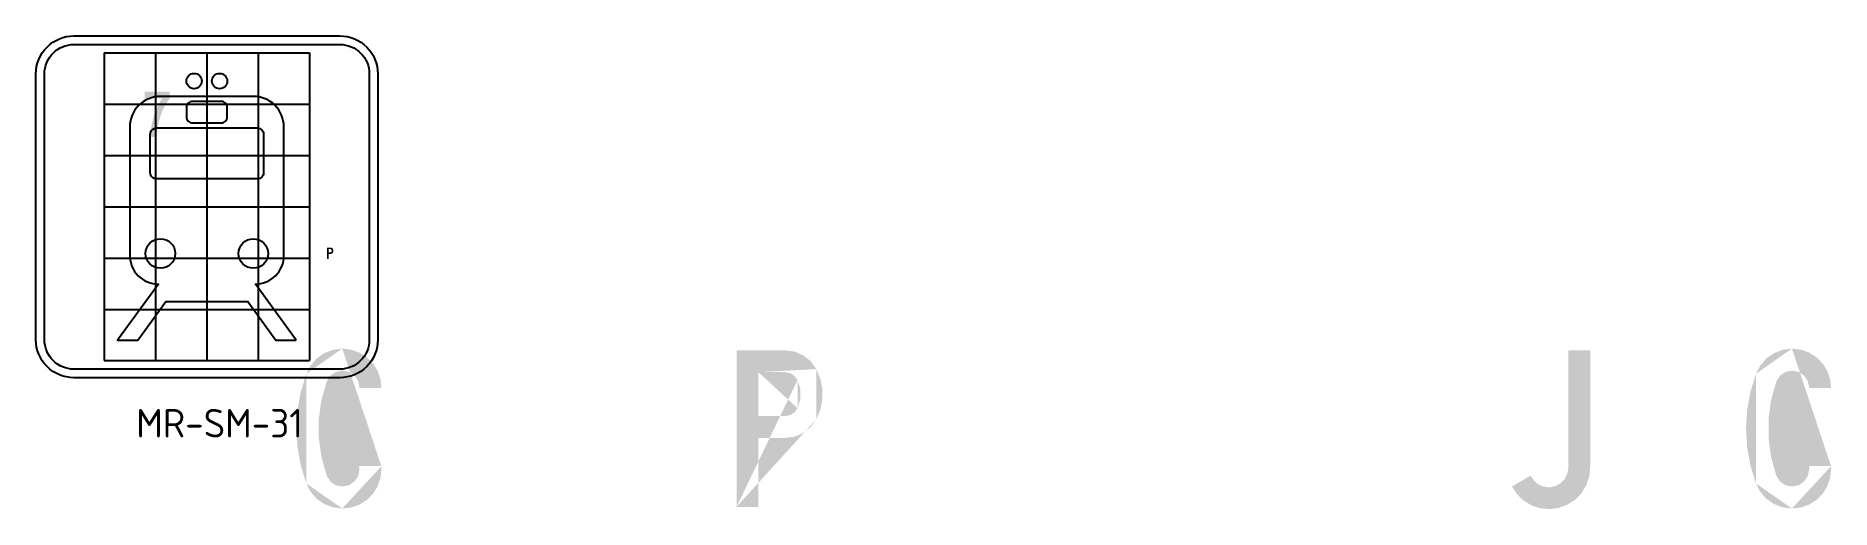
# Model space of a CAD drawing. Extents: x 133 to 1038, y -1303 to 254.
# Drawn here: x 133 to 763, y 88 to 254 of the extents above.
import ezdxf

# ---------------------------------------------------------------- set-up
doc = ezdxf.new("R2010")
doc.units = 0
doc.linetypes.add('CENTERX2', pattern=[101.6, 63.5, -12.7, 12.7, -12.7])
doc.layers.get('DEFPOINTS').update_dxf_attribs({"linetype": 'CONTINUOUS'})
for name, color, linetype in [('GREEN', 84, 'CONTINUOUS'), ('GRID', 251, 'CONTINUOUS'), ('L25', 1, 'CONTINUOUS'), ('L35', 3, 'CONTINUOUS'), ('TBLK25', 1, 'CONTINUOUS')]:
    doc.layers.add(name, color=color, linetype=linetype)
doc.styles.add('ISO', font='iso3098b.shx')

msp = doc.modelspace()

# ---------------------------------------------------------------- hatches: boundary and pattern name
at = {"layer": 'GREEN'}
h = msp.add_hatch(color=256, dxfattribs=at)
h.paths.add_polyline_path([(254.47, 101.95), (254.44, 101.95)], flags=16)
edge = h.paths.add_edge_path()
edge.add_line((246.76, 103.05), (254.47, 103.05))
edge.add_line((254.47, 103.05), (254.47, 101.95))
edge.add_line((254.13, 98.88), (254.47, 101.95))
edge.add_line((254.13, 98.88), (253.13, 95.97))
edge.add_line((253.13, 95.97), (251.48, 93.36))
edge.add_line((251.48, 93.36), (249.31, 91.17))
edge.add_line((249.31, 91.17), (246.71, 89.52))
edge.add_line((246.71, 89.52), (243.8, 88.52))
edge.add_line((243.8, 88.52), (240.73, 88.18))
edge.add_line((240.73, 88.18), (237.48, 88.59))
edge.add_line((237.48, 88.59), (234.41, 89.75))
edge.add_line((234.41, 89.75), (231.73, 91.61))
edge.add_line((231.73, 91.61), (229.59, 94.08))
edge.add_line((229.59, 94.08), (228.1, 97))
edge.add_line((228.1, 97), (226.17, 103.26))
edge.add_line((226.17, 103.26), (225.01, 109.71))
edge.add_line((225.01, 109.71), (224.62, 116.25))
edge.add_line((224.62, 116.25), (225.01, 122.77))
edge.add_line((225.01, 122.77), (226.17, 129.22))
edge.add_line((226.17, 129.22), (228.1, 135.48))
edge.add_line((228.1, 135.48), (229.59, 138.39))
edge.add_line((229.59, 138.39), (231.73, 140.87))
edge.add_line((231.73, 140.87), (234.41, 142.72))
edge.add_line((234.41, 142.72), (237.48, 143.91))
edge.add_line((237.48, 143.91), (240.73, 144.3))
edge.add_line((240.73, 144.3), (243.8, 143.96))
edge.add_line((243.8, 143.96), (246.71, 142.96))
edge.add_line((246.71, 142.96), (249.31, 141.31))
edge.add_line((249.31, 141.31), (251.48, 139.14))
edge.add_line((251.48, 139.14), (253.13, 136.51))
edge.add_line((253.13, 136.51), (254.13, 133.6))
edge.add_line((254.13, 133.6), (254.47, 130.53))
edge.add_line((254.47, 130.53), (246.76, 130.53))
edge.add_line((246.76, 130.53), (246.32, 132.85))
edge.add_line((246.32, 132.85), (245.01, 134.84))
edge.add_line((245.01, 134.84), (243.05, 136.15))
edge.add_line((243.05, 136.15), (240.73, 136.59))
edge.add_line((240.73, 136.59), (238.41, 136.13))
edge.add_line((238.41, 136.13), (236.48, 134.76))
edge.add_line((236.48, 134.76), (235.24, 132.75))
edge.add_line((235.24, 132.75), (233.41, 126.28))
edge.add_line((233.41, 126.28), (232.48, 119.6))
edge.add_line((232.48, 119.6), (232.48, 112.88))
edge.add_line((232.48, 112.88), (233.41, 106.23))
edge.add_line((233.41, 106.23), (235.24, 99.76))
edge.add_line((235.24, 99.76), (236.48, 97.72))
edge.add_line((236.48, 97.72), (238.41, 96.38))
edge.add_line((238.41, 96.38), (240.73, 95.89))
edge.add_line((240.73, 95.89), (243.05, 96.35))
edge.add_line((243.05, 96.35), (245.01, 97.67))
edge.add_line((245.01, 97.67), (246.32, 99.63))
edge.add_line((246.32, 99.63), (246.76, 101.95))
edge.add_line((246.76, 101.95), (246.76, 103.05))
edge = h.paths.add_edge_path(flags=16)
edge.add_line((254.47, 103.05), (254.44, 103.05))
edge.add_line((240.73, 144.3), (240.7, 144.3))
edge.add_line((228.1, 135.48), (228.07, 135.48))
edge.add_line((228.1, 97), (228.07, 97))
edge.add_line((240.73, 88.18), (240.7, 88.18))
h = msp.add_hatch(color=256, dxfattribs=at)
h.paths.add_polyline_path([(396.13, 136.05), (396.1, 136.05)], flags=16)
edge = h.paths.add_edge_path(flags=17)
edge.add_line((386.77, 120.63), (386.77, 136.05))
edge.add_line((386.77, 136.05), (396.13, 136.05))
edge.add_line((397.88, 135.69), (396.13, 136.05))
edge.add_line((397.88, 135.69), (399.43, 134.73))
edge.add_line((399.43, 134.73), (400.51, 133.29))
edge.add_line((400.51, 133.29), (401.52, 130.04))
edge.add_line((401.52, 130.04), (401.52, 126.64))
edge.add_line((401.52, 126.64), (400.51, 123.39))
edge.add_line((400.51, 123.39), (399.43, 121.95))
edge.add_line((399.43, 121.95), (397.88, 120.99))
edge.add_line((397.88, 120.99), (396.13, 120.63))
edge.add_line((396.13, 120.63), (386.77, 120.63))
h.paths.add_polyline_path([(396.1, 143.73), (396.13, 143.73)], flags=16)
edge = h.paths.add_edge_path()
edge.add_line((386.77, 88.75), (379.09, 88.75))
edge.add_line((379.09, 88.75), (379.09, 143.73))
edge.add_line((379.09, 143.73), (396.13, 143.73))
edge.add_line((399.43, 143.29), (396.13, 143.73))
edge.add_line((399.43, 143.29), (402.52, 141.95))
edge.add_line((402.52, 141.95), (405.15, 139.86))
edge.add_line((405.15, 139.86), (407.11, 137.13))
edge.add_line((407.11, 137.13), (408.5, 133.75))
edge.add_line((408.5, 133.75), (409.22, 130.17))
edge.add_line((409.22, 130.17), (409.22, 126.51))
edge.add_line((409.22, 126.51), (408.5, 122.93))
edge.add_line((408.5, 122.93), (407.11, 119.55))
edge.add_line((407.11, 119.55), (405.15, 116.82))
edge.add_line((405.15, 116.82), (402.52, 114.73))
edge.add_line((402.52, 114.73), (399.43, 113.39))
edge.add_line((399.43, 113.39), (396.13, 112.95))
edge.add_line((396.13, 112.95), (386.77, 112.95))
edge.add_line((386.77, 112.95), (386.77, 88.75))
edge = h.paths.add_edge_path()
edge.add_line((386.77, 136.05), (386.75, 136.05))
edge.add_line((400.51, 123.39), (400.49, 123.39))
edge.add_line((400.51, 133.29), (400.49, 133.29))
edge.add_line((379.09, 88.75), (379.07, 88.75))
edge.add_line((407.11, 119.55), (407.08, 119.55))
edge.add_line((407.11, 137.13), (407.08, 137.13))
h = msp.add_hatch(color=256, dxfattribs=at)
h.paths.add_polyline_path([(396.13, 136.05), (396.1, 136.05)], flags=16)
edge = h.paths.add_edge_path(flags=17)
edge.add_line((386.77, 120.63), (386.77, 136.05))
edge.add_line((386.77, 136.05), (396.13, 136.05))
edge.add_line((397.88, 135.69), (396.13, 136.05))
edge.add_line((397.88, 135.69), (399.43, 134.73))
edge.add_line((399.43, 134.73), (400.51, 133.29))
edge.add_line((400.51, 133.29), (401.52, 130.04))
edge.add_line((401.52, 130.04), (401.52, 126.64))
edge.add_line((401.52, 126.64), (400.51, 123.39))
edge.add_line((400.51, 123.39), (399.43, 121.95))
edge.add_line((399.43, 121.95), (397.88, 120.99))
edge.add_line((397.88, 120.99), (396.13, 120.63))
edge.add_line((396.13, 120.63), (386.77, 120.63))
h.paths.add_polyline_path([(396.1, 143.73), (396.13, 143.73)], flags=16)
edge = h.paths.add_edge_path()
edge.add_line((386.77, 88.75), (379.09, 88.75))
edge.add_line((379.09, 88.75), (379.09, 143.73))
edge.add_line((379.09, 143.73), (396.13, 143.73))
edge.add_line((399.43, 143.29), (396.13, 143.73))
edge.add_line((399.43, 143.29), (402.52, 141.95))
edge.add_line((402.52, 141.95), (405.15, 139.86))
edge.add_line((405.15, 139.86), (407.11, 137.13))
edge.add_line((407.11, 137.13), (408.5, 133.75))
edge.add_line((408.5, 133.75), (409.22, 130.17))
edge.add_line((409.22, 130.17), (409.22, 126.51))
edge.add_line((409.22, 126.51), (408.5, 122.93))
edge.add_line((408.5, 122.93), (407.11, 119.55))
edge.add_line((407.11, 119.55), (405.15, 116.82))
edge.add_line((405.15, 116.82), (402.52, 114.73))
edge.add_line((402.52, 114.73), (399.43, 113.39))
edge.add_line((399.43, 113.39), (396.13, 112.95))
edge.add_line((396.13, 112.95), (386.77, 112.95))
edge.add_line((386.77, 112.95), (386.77, 88.75))
edge = h.paths.add_edge_path()
edge.add_line((386.77, 136.05), (386.75, 136.05))
edge.add_line((400.51, 123.39), (400.49, 123.39))
edge.add_line((400.51, 133.29), (400.49, 133.29))
edge.add_line((379.09, 88.75), (379.07, 88.75))
edge.add_line((407.11, 119.55), (407.08, 119.55))
edge.add_line((407.11, 137.13), (407.08, 137.13))
h = msp.add_hatch(color=256, dxfattribs=at)
h.paths.add_polyline_path([(671, 102.49), (670.98, 102.49)], flags=16)
edge = h.paths.add_edge_path()
edge.add_line((671, 143.73), (671, 102.49))
edge.add_line((670.67, 100.45), (671, 102.49))
edge.add_line((670.67, 100.45), (669.77, 98.57))
edge.add_line((669.77, 98.57), (668.32, 97.07))
edge.add_line((668.32, 97.07), (666.52, 96.04))
edge.add_line((666.52, 96.04), (664.48, 95.63))
edge.add_line((664.48, 95.63), (662.42, 95.84))
edge.add_line((662.42, 95.84), (660.51, 96.64))
edge.add_line((660.51, 96.64), (658.91, 97.98))
edge.add_line((658.91, 97.98), (657.81, 99.76))
edge.add_line((657.81, 99.76), (651.21, 95.89))
edge.add_line((651.21, 95.89), (652.99, 93.21))
edge.add_line((652.99, 93.21), (655.3, 90.97))
edge.add_line((655.3, 90.97), (658.06, 89.29))
edge.add_line((658.06, 89.29), (661.13, 88.29))
edge.add_line((661.13, 88.29), (664.35, 87.98))
edge.add_line((664.35, 87.98), (667.55, 88.36))
edge.add_line((667.55, 88.36), (670.56, 89.47))
edge.add_line((670.56, 89.47), (673.3, 91.2))
edge.add_line((673.3, 91.2), (675.56, 93.49))
edge.add_line((675.56, 93.49), (677.27, 96.25))
edge.add_line((677.27, 96.25), (678.32, 99.29))
edge.add_line((678.32, 99.29), (678.68, 102.49))
edge.add_line((678.68, 102.49), (678.68, 143.73))
edge.add_line((678.68, 143.73), (671, 143.73))
edge = h.paths.add_edge_path(flags=16)
edge.add_line((678.68, 102.49), (678.66, 102.49))
edge.add_line((678.68, 102.49), (678.66, 102.49))
edge = h.paths.add_edge_path(flags=16)
edge.add_line((657.81, 99.76), (657.78, 99.76))
h = msp.add_hatch(color=256, dxfattribs=at)
h.paths.add_polyline_path([(763.23, 101.95), (763.2, 101.95)], flags=16)
edge = h.paths.add_edge_path()
edge.add_line((755.55, 103.05), (763.23, 103.05))
edge.add_line((763.23, 103.05), (763.23, 101.95))
edge.add_line((762.89, 98.88), (763.23, 101.95))
edge.add_line((762.89, 98.88), (761.89, 95.97))
edge.add_line((761.89, 95.97), (760.26, 93.36))
edge.add_line((760.26, 93.36), (758.07, 91.17))
edge.add_line((758.07, 91.17), (755.47, 89.52))
edge.add_line((755.47, 89.52), (752.56, 88.52))
edge.add_line((752.56, 88.52), (749.49, 88.18))
edge.add_line((749.49, 88.18), (746.24, 88.59))
edge.add_line((746.24, 88.59), (743.2, 89.75))
edge.add_line((743.2, 89.75), (740.49, 91.61))
edge.add_line((740.49, 91.61), (738.35, 94.08))
edge.add_line((738.35, 94.08), (736.86, 97))
edge.add_line((736.86, 97), (734.93, 103.26))
edge.add_line((734.93, 103.26), (733.77, 109.71))
edge.add_line((733.77, 109.71), (733.38, 116.25))
edge.add_line((733.38, 116.25), (733.77, 122.77))
edge.add_line((733.77, 122.77), (734.93, 129.22))
edge.add_line((734.93, 129.22), (736.86, 135.48))
edge.add_line((736.86, 135.48), (738.35, 138.39))
edge.add_line((738.35, 138.39), (740.49, 140.87))
edge.add_line((740.49, 140.87), (743.2, 142.72))
edge.add_line((743.2, 142.72), (746.24, 143.91))
edge.add_line((746.24, 143.91), (749.49, 144.3))
edge.add_line((749.49, 144.3), (752.56, 143.96))
edge.add_line((752.56, 143.96), (755.47, 142.96))
edge.add_line((755.47, 142.96), (758.07, 141.31))
edge.add_line((758.07, 141.31), (760.26, 139.14))
edge.add_line((760.26, 139.14), (761.89, 136.51))
edge.add_line((761.89, 136.51), (762.89, 133.6))
edge.add_line((762.89, 133.6), (763.23, 130.53))
edge.add_line((763.23, 130.53), (755.55, 130.53))
edge.add_line((755.55, 130.53), (755.08, 132.85))
edge.add_line((755.08, 132.85), (753.77, 134.84))
edge.add_line((753.77, 134.84), (751.81, 136.15))
edge.add_line((751.81, 136.15), (749.49, 136.59))
edge.add_line((749.49, 136.59), (747.17, 136.13))
edge.add_line((747.17, 136.13), (745.24, 134.76))
edge.add_line((745.24, 134.76), (744, 132.75))
edge.add_line((744, 132.75), (742.17, 126.28))
edge.add_line((742.17, 126.28), (741.27, 119.6))
edge.add_line((741.27, 119.6), (741.27, 112.88))
edge.add_line((741.27, 112.88), (742.17, 106.23))
edge.add_line((742.17, 106.23), (744, 99.76))
edge.add_line((744, 99.76), (745.24, 97.72))
edge.add_line((745.24, 97.72), (747.17, 96.38))
edge.add_line((747.17, 96.38), (749.49, 95.89))
edge.add_line((749.49, 95.89), (751.81, 96.35))
edge.add_line((751.81, 96.35), (753.77, 97.67))
edge.add_line((753.77, 97.67), (755.08, 99.63))
edge.add_line((755.08, 99.63), (755.55, 101.95))
edge.add_line((755.55, 101.95), (755.55, 103.05))
edge = h.paths.add_edge_path(flags=16)
edge.add_line((763.23, 103.05), (763.2, 103.05))
edge.add_line((749.49, 144.3), (749.46, 144.3))
edge.add_line((736.86, 135.48), (736.83, 135.48))
edge.add_line((736.86, 97), (736.83, 97))
edge.add_line((749.49, 88.18), (749.46, 88.18))
at = {"layer": 'TBLK25', "linetype": 'CENTERX2'}
h = msp.add_hatch(color=256, dxfattribs=at)
h.paths.add_polyline_path([(175.68, 218.57), (175.67, 218.57)], flags=16)
edge = h.paths.add_edge_path()
edge.add_line((175.69, 219.04), (175.68, 218.57))
edge.add_line((173.44, 218.57), (175.68, 218.57))
edge.add_line((173.44, 218.57), (173.45, 219.07))
edge.add_line((173.45, 219.07), (173.47, 219.56))
edge.add_line((173.47, 219.56), (173.49, 220.06))
edge.add_line((173.49, 220.06), (173.52, 220.55))
edge.add_line((173.52, 220.55), (173.57, 221.05))
edge.add_line((173.57, 221.05), (173.63, 221.53))
edge.add_line((173.63, 221.53), (173.69, 222.03))
edge.add_line((173.69, 222.03), (173.77, 222.52))
edge.add_line((173.77, 222.52), (173.85, 223))
edge.add_line((173.85, 223), (173.94, 223.49))
edge.add_line((173.94, 223.49), (174.05, 223.97))
edge.add_line((174.05, 223.97), (174.16, 224.46))
edge.add_line((174.16, 224.46), (174.28, 224.94))
edge.add_line((174.28, 224.94), (174.41, 225.42))
edge.add_line((174.41, 225.42), (174.55, 225.89))
edge.add_line((174.55, 225.89), (174.7, 226.37))
edge.add_line((174.7, 226.37), (174.85, 226.84))
edge.add_line((174.85, 226.84), (175.02, 227.3))
edge.add_line((175.02, 227.3), (175.2, 227.76))
edge.add_line((175.2, 227.76), (175.39, 228.22))
edge.add_line((175.39, 228.22), (175.57, 228.68))
edge.add_line((175.57, 228.68), (175.78, 229.13))
edge.add_line((175.78, 229.13), (175.99, 229.58))
edge.add_line((175.99, 229.58), (176.21, 230.03))
edge.add_line((176.21, 230.03), (176.44, 230.46))
edge.add_line((176.44, 230.46), (176.67, 230.9))
edge.add_line((176.67, 230.9), (176.92, 231.33))
edge.add_line((176.92, 231.33), (177.18, 231.75))
edge.add_line((177.18, 231.75), (177.44, 232.17))
edge.add_line((177.44, 232.17), (171.36, 232.17))
edge.add_line((171.36, 232.17), (171.36, 234.57))
edge.add_line((171.36, 234.57), (180.16, 234.57))
edge.add_line((180.16, 234.57), (180.16, 232.17))
edge.add_line((180.16, 232.17), (179.88, 231.79))
edge.add_line((179.88, 231.79), (179.62, 231.4))
edge.add_line((179.62, 231.4), (179.36, 231.01))
edge.add_line((179.36, 231.01), (179.11, 230.61))
edge.add_line((179.11, 230.61), (178.87, 230.21))
edge.add_line((178.87, 230.21), (178.64, 229.8))
edge.add_line((178.64, 229.8), (178.41, 229.39))
edge.add_line((178.41, 229.39), (178.2, 228.97))
edge.add_line((178.2, 228.97), (177.99, 228.55))
edge.add_line((177.99, 228.55), (177.79, 228.13))
edge.add_line((177.79, 228.13), (177.6, 227.7))
edge.add_line((177.6, 227.7), (177.42, 227.27))
edge.add_line((177.42, 227.27), (177.24, 226.83))
edge.add_line((177.24, 226.83), (177.08, 226.39))
edge.add_line((177.08, 226.39), (176.92, 225.95))
edge.add_line((176.92, 225.95), (176.78, 225.5))
edge.add_line((176.78, 225.5), (176.64, 225.05))
edge.add_line((176.64, 225.05), (176.51, 224.6))
edge.add_line((176.51, 224.6), (176.39, 224.15))
edge.add_line((176.39, 224.15), (176.28, 223.69))
edge.add_line((176.28, 223.69), (176.18, 223.23))
edge.add_line((176.18, 223.23), (176.09, 222.77))
edge.add_line((176.09, 222.77), (176, 222.31))
edge.add_line((176, 222.31), (175.93, 221.85))
edge.add_line((175.93, 221.85), (175.87, 221.38))
edge.add_line((175.87, 221.38), (175.81, 220.92))
edge.add_line((175.81, 220.92), (175.76, 220.45))
edge.add_line((175.76, 220.45), (175.73, 219.98))
edge.add_line((175.73, 219.98), (175.7, 219.51))
edge.add_line((175.7, 219.51), (175.69, 219.04))
edge = h.paths.add_edge_path(flags=16)
edge.add_line((180.16, 232.17), (180.15, 232.17))
edge.add_line((173.44, 218.57), (173.43, 218.57))
h = msp.add_hatch(color=256, dxfattribs=at)
h.paths.add_polyline_path([(236.62, 179.23), (236.55, 179.23)], flags=0)
edge = h.paths.add_edge_path(flags=16)
edge.add_line((235.93, 178.1), (235.93, 179.23))
edge.add_line((235.93, 179.23), (236.62, 179.23))
edge.add_line((236.93, 179.04), (236.62, 179.23))
edge.add_line((236.93, 179.04), (236.99, 178.66))
edge.add_line((236.99, 178.66), (236.93, 178.35))
edge.add_line((236.93, 178.35), (236.62, 178.1))
edge.add_line((236.62, 178.1), (235.93, 178.1))
h.paths.add_polyline_path([(236.55, 179.79), (236.62, 179.79)], flags=16)
edge = h.paths.add_edge_path()
edge.add_line((235.93, 175.78), (235.36, 175.78))
edge.add_line((235.36, 175.78), (235.36, 179.79))
edge.add_line((235.36, 179.79), (236.62, 179.79))
edge.add_line((236.93, 179.73), (236.62, 179.79))
edge.add_line((236.93, 179.73), (237.24, 179.6))
edge.add_line((237.24, 179.6), (237.43, 179.35))
edge.add_line((237.43, 179.35), (237.56, 178.91))
edge.add_line((237.56, 178.91), (237.56, 178.47))
edge.add_line((237.56, 178.47), (237.43, 178.03))
edge.add_line((237.43, 178.03), (237.24, 177.78))
edge.add_line((237.24, 177.78), (236.93, 177.59))
edge.add_line((236.93, 177.59), (236.62, 177.53))
edge.add_line((236.62, 177.53), (235.93, 177.53))
edge.add_line((235.93, 177.53), (235.93, 175.78))

# ---------------------------------------------------------------- linework, layer by layer
at = {"layer": 'DEFPOINTS', "color": 0, "linetype": 'Continuous'}
msp.add_point((253.2, 134.1), dxfattribs=at)
at = {"layer": 'GRID'}
for p, q in [((157.2, 248.1), (157.2, 140.1)), ((157.2, 248.1), (229.2, 248.1)), ((175.2, 248.1), (175.2, 140.1)), ((193.2, 248.1), (193.2, 140.1)), ((211.2, 248.1), (211.2, 140.1)), ((229.2, 248.1), (229.2, 140.1)), ((157.2, 230.1), (229.2, 230.1)), ((157.2, 212.1), (229.2, 212.1)), ((157.2, 194.1), (229.2, 194.1)), ((157.2, 176.1), (229.2, 176.1)), ((157.2, 158.1), (229.2, 158.1)), ((157.2, 140.1), (229.2, 140.1))]:
    msp.add_line(p, q, dxfattribs=at)
at = {"layer": 'L35', "linetype": 'Continuous'}
for points in [[(253.2, 240.76), (253.2, 147.43, -0.414214), (239.86, 134.1), (146.53, 134.1, -0.414214), (133.2, 147.43), (133.2, 240.76, -0.414214), (146.53, 254.1), (239.86, 254.1, -0.414214)], [(250.2, 147.43, -0.414214), (239.86, 137.1), (146.53, 137.1, -0.414214), (136.2, 147.43), (136.2, 240.76, -0.414214), (146.53, 251.1), (239.86, 251.1, -0.414214), (250.2, 240.76)]]:
    msp.add_lwpolyline(points, format="xyb", close=True, dxfattribs=at)
at = {"layer": 'L35'}
for points in [[(224.54, 147.26), (210.21, 166.96, 0.414214), (220.24, 176.99), (220.24, 222.13, 0.414214), (209.5, 232.87), (176.9, 232.87, 0.414214), (166.15, 222.13), (166.15, 176.99, 0.414214), (176.18, 166.96), (161.85, 147.26), (168.94, 147.26), (178.84, 160.87), (207.55, 160.87), (217.45, 147.26)], [(188.18, 231.08, 0.414214), (186.03, 228.93), (186.03, 225.71, 0.414214), (188.18, 223.56), (198.21, 223.56, 0.414214), (200.36, 225.71), (200.36, 228.93, 0.414214), (198.21, 231.08)], [(175.47, 203.86, -0.414214), (173.32, 206.01), (173.32, 219.62, -0.414214), (175.47, 221.77), (210.93, 221.77, -0.414214), (213.08, 219.62), (213.08, 206.01, -0.414214), (210.93, 203.86)]]:
    msp.add_lwpolyline(points, format="xyb", close=True, dxfattribs=at)
for centre, radius in [((188.72, 238.25), 2.69), ((197.67, 238.25), 2.69), ((176.9, 177.71), 5.19), ((209.5, 177.71), 5.19)]:
    msp.add_circle(centre, radius, dxfattribs=at)

# ---------------------------------------------------------------- texts
at = {"layer": 'L25', "linetype": 'Continuous', "insert": (168.41, 123.13), "char_height": 10, "width": 94.124, "attachment_point": 1, "style": 'ISO'}
msp.add_mtext('MR-SM-31', dxfattribs=at)

doc.saveas('drawing.dxf')
